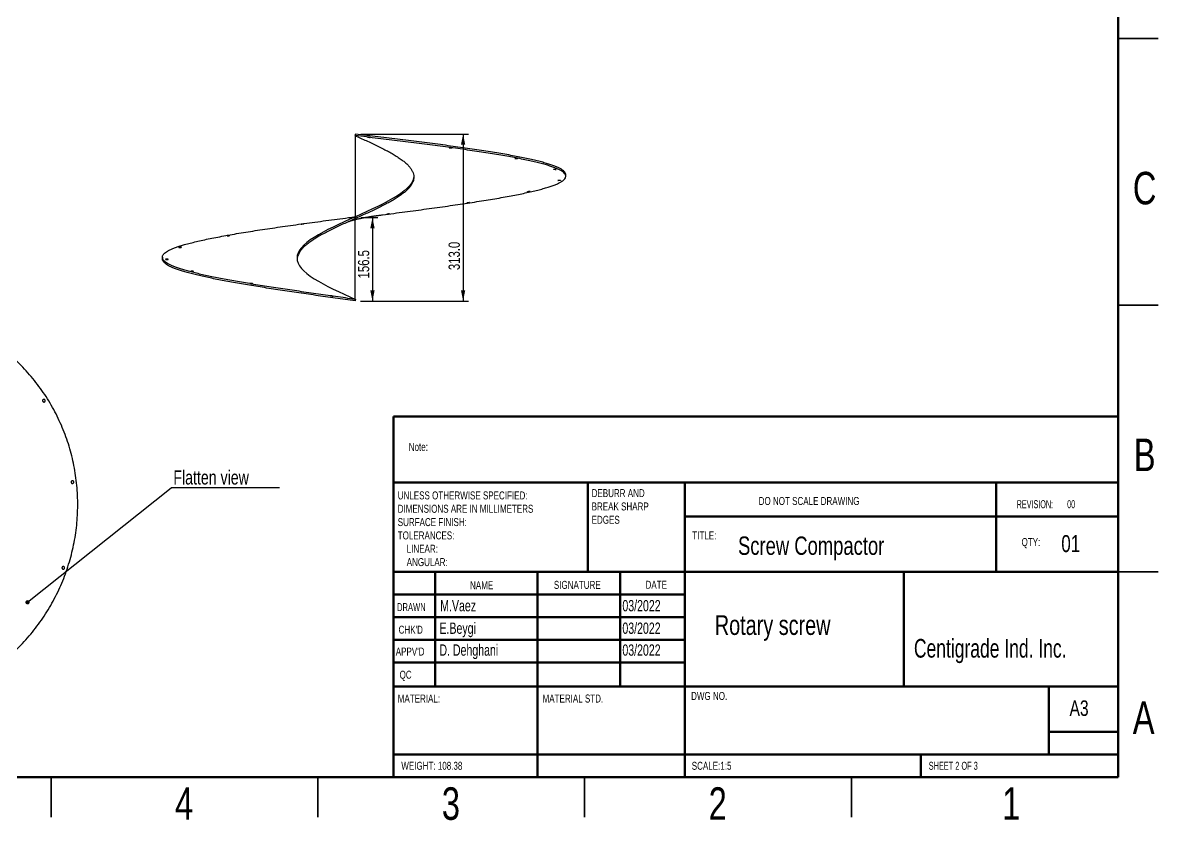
# Model space of a CAD drawing. Header units: millimetres. Extents: x 12 to 2088, y 10 to 1476.
# Drawn here: x 1023 to 2088, y 10 to 757 of the extents above; entities that cross this region are included whole.
import ezdxf

# ---------------------------------------------------------------- set-up
doc = ezdxf.new("R2010")
doc.units = ezdxf.units.MM
doc.header["$LTSCALE"] = 5
doc.header["$PDSIZE"] = -1
doc.layers.add('SHEET', color=179, linetype='Continuous')
doc.styles.add('SLDTEXTSTYLE0', font='TXT', dxfattribs={"width": 0.75})
doc.styles.add('SLDTEXTSTYLE1', font='TXT', dxfattribs={"width": 0.686449})
doc.styles.add('SLDTEXTSTYLE2', font='TXT', dxfattribs={"width": 0.652778})
doc.styles.add('SLDTEXTSTYLE3', font='TXT', dxfattribs={"width": 0.6875})
doc.styles.add('SLDTEXTSTYLE4', font='TXT', dxfattribs={"width": 0.7})
doc.dimstyles.new('SLDDIMSTYLE0', dxfattribs={"dimtxt": 0.18, "dimasz": 4, "dimexe": 0, "dimexo": 0.0625, "dimgap": 0, "dimtad": 0, "dimtih": 1, "dimtoh": 1, "dimdec": 0, "dimrnd": 1e-09, "dimzin": 0, "dimdsep": 46, "dimtxsty": 'Standard', "dimblk1": 'DOT', "dimblk2": 'DOT', "dimsah": 1, "dimcen": 0.09, "dimadec": 0, "dimazin": 0, "dimtfac": 4, "dimtdec": 0, "dimtofl": 0, "dimtmove": 0, "dimatfit": 3, "dimldrblk": 'DOT', "dimfxl": 1, "dimfrac": 2, "dimtolj": 1, "dimtzin": 0, "dimarcsym": 0})
doc.dimstyles.new('SLDDIMSTYLE1', dxfattribs={"dimtxt": 10.583333, "dimasz": 10, "dimexe": 0, "dimexo": 0.0625, "dimgap": 2.645833, "dimtad": 1, "dimdec": 1, "dimlfac": 2, "dimrnd": 1e-09, "dimzin": 4, "dimdsep": 46, "dimtxsty": 'SLDTEXTSTYLE0', "dimsah": 1, "dimcen": 0.09, "dimadec": 0, "dimazin": 1, "dimtfac": 1, "dimtdec": 1, "dimtofl": 0, "dimtmove": 0, "dimatfit": 3, "dimfxl": 1, "dimfrac": 2, "dimtolj": 1, "dimtzin": 12, "dimarcsym": 0})
doc.dimstyles.new('SLDDIMSTYLE5', dxfattribs={"dimtxt": 10.583333, "dimasz": 10, "dimexe": 0, "dimexo": 0.0625, "dimgap": 2.645833, "dimtad": 1, "dimdec": 1, "dimlfac": 2, "dimrnd": 1e-09, "dimzin": 12, "dimdsep": 46, "dimtxsty": 'SLDTEXTSTYLE0', "dimsah": 1, "dimcen": 0.09, "dimadec": 0, "dimazin": 3, "dimtfac": 1, "dimtdec": 1, "dimtofl": 0, "dimtmove": 0, "dimatfit": 3, "dimfxl": 1, "dimfrac": 2, "dimtolj": 1, "dimtzin": 12, "dimarcsym": 0})

# ---------------------------------------------------------------- blocks, each defined once
blk = doc.blocks.new('SW_NOTE_0')
at = {"color": 0, "linetype": 'Continuous', "lineweight": 0, "char_height": 7.5, "attachment_point": 1, "style": 'SLDTEXTSTYLE0'}
for s, insert in [('UNLESS OTHERWISE SPECIFIED:', (0, 9.7)), ('DIMENSIONS ARE IN MILLIMETERS', (0, -2.8)), ('SURFACE FINISH:', (0, -15.3)), ('TOLERANCES:', (0, -27.8)), ('LINEAR:', (8.4, -40.3)), ('ANGULAR:', (8.4, -52.8))]:
    blk.add_mtext(s, dxfattribs=dict(at, insert=insert))
blk = doc.blocks.new('SW_NOTE_0_1')
at = {"color": 0, "linetype": 'Continuous', "lineweight": 0, "char_height": 7.5, "attachment_point": 1, "style": 'SLDTEXTSTYLE0'}
for s, insert in [('DEBURR AND', (0, 9.7)), ('BREAK SHARP', (0, -2.8)), ('EDGES', (0, -15.3))]:
    blk.add_mtext(s, dxfattribs=dict(at, insert=insert))
blk = doc.blocks.new('SW_NOTE_0_6')
at = {"layer": 'SHEET', "color": 0}
blk.add_line((101.6, 0), (0, 0), dxfattribs=at)
at = {"layer": 'SHEET', "color": 0, "insert": (2.1, 16.3), "char_height": 13.229, "attachment_point": 1, "style": 'SLDTEXTSTYLE0'}
blk.add_mtext('Flatten view', dxfattribs=at)
blk = doc.blocks.new('_Dot')
at = {"color": 0, "linetype": 'ByBlock', "lineweight": -2}
blk.add_line((-0.5, 0), (-1, 0), dxfattribs=at)
at = {"color": 0, "linetype": 'ByBlock', "const_width": 0.5}
blk.add_lwpolyline([(-0.25, 0, 1), (0.25, 0, 1)], format="xyb", close=True, dxfattribs=at)
blk = doc.blocks.new('_D_17')
at = {"layer": 'SHEET'}
for p, q in [((1340.2, 574.6), (1356.2, 574.6)), ((1351.2, 574.6), (1351.2, 496.3)), ((1340.1, 496.3), (1356.2, 496.3))]:
    blk.add_line(p, q, dxfattribs=at)
for points in [[(1351.2, 574.6), (1349.2, 564.6), (1353.2, 564.6)], [(1351.2, 496.3), (1353.2, 506.3), (1349.2, 506.3)]]:
    blk.add_solid(points, dxfattribs=at)
at = {"layer": 'SHEET', "insert": (1337.6, 517.5), "char_height": 10.58, "attachment_point": 1, "rotation": 90, "style": 'SLDTEXTSTYLE0'}
blk.add_mtext('156.5', dxfattribs=at)
blk = doc.blocks.new('_D_18')
at = {"layer": 'SHEET'}
for p, q in [((1340.3, 652.8), (1441.1, 652.8)), ((1436.1, 652.8), (1436.1, 496.3)), ((1340.1, 496.3), (1441.1, 496.3))]:
    blk.add_line(p, q, dxfattribs=at)
for points in [[(1436.1, 652.8), (1434.1, 642.8), (1438.1, 642.8)], [(1436.1, 496.3), (1438.1, 506.3), (1434.1, 506.3)]]:
    blk.add_solid(points, dxfattribs=at)
at = {"layer": 'SHEET', "insert": (1422.5, 525.3), "char_height": 10.58, "attachment_point": 1, "rotation": 90, "style": 'SLDTEXTSTYLE0'}
blk.add_mtext('313.0', dxfattribs=at)

msp = doc.modelspace()

# ---------------------------------------------------------------- linework, layer by layer
at = {"color": 7, "linetype": 'Continuous', "lineweight": 70}
for p, q in [((2050, 1435), (2050, 50)), ((2050, 50), (50, 50))]:
    msp.add_line(p, q, dxfattribs=at)
at = {"color": 7, "linetype": 'Continuous', "lineweight": 35}
for p, q in [((2087.5, 742.5), (2050, 742.5)), ((2050, 742.5), (2087.5, 742.5)), ((2050, 492.5), (2087.5, 492.5)), ((2050, 242.5), (2087.5, 242.5)), ((1050, 12.5), (1050, 50)), ((1050, 50), (1050, 12.5)), ((1300, 50), (1300, 12.5)), ((1550, 50), (1550, 12.5)), ((1800, 50), (1800, 12.5))]:
    msp.add_line(p, q, dxfattribs=at)
at = {"color": 7, "linetype": 'Continuous', "lineweight": 25}
for p, q in [((1335.282, 652.83), (1334.666, 651.462)), ((1335.282, 652.83), (1335.103, 651.34)), ((1335.282, 497.83), (1335.07, 496.345))]:
    msp.add_line(p, q, dxfattribs=at)
at = {"color": 7, "linetype": 'Continuous', "lineweight": 50}
for p, q in [((1371, 387.985), (2050, 387.985)), ((1371, 387.985), (1371, 326.25)), ((1371, 326.25), (2050, 326.25)), ((1371, 326.25), (1371, 51.25)), ((1553, 326.25), (1553, 242.5)), ((1644, 326.25), (1644, 50)), ((1935.45, 242.5), (1935.45, 326.25)), ((2050, 294.375), (1644, 294.375)), ((2050, 242.5), (1371, 242.5)), ((1410, 242.5), (1410, 135)), ((1505.955, 242.5), (1505.955, 51.25)), ((1583.332, 242.5), (1583.332, 135)), ((1644, 51.25), (1644, 242.5)), ((1848.93, 135), (1848.93, 242.5)), ((1644, 221.25), (1371, 221.25)), ((1644, 200), (1371, 200)), ((1644, 178.75), (1371, 178.75)), ((1644, 157.5), (1371, 157.5)), ((1423, 135), (1371, 135)), ((1423, 135), (2050, 135)), ((1985, 71.25), (1985, 135)), ((2050, 92.5), (1985, 92.5)), ((1371, 71.25), (2050, 71.25)), ((1865, 50), (1865, 71.25))]:
    msp.add_line(p, q, dxfattribs=at)
at = {"color": 7, "linetype": 'Continuous', "lineweight": 25, "flags": 128}
for points in [[(1389.948, 613.087), (1389.791, 611.659), (1389, 609.236), (1387.695, 606.813), (1385.887, 604.392), (1383.587, 601.972), (1380.822, 599.548), (1377.621, 597.125), (1374.013, 594.705), (1370.03, 592.284), (1365.711, 589.861), (1361.1, 587.438), (1356.243, 585.017), (1351.183, 582.597), (1345.967, 580.173), (1340.649, 577.75), (1335.282, 575.33), (1329.914, 572.909), (1324.596, 570.486), (1319.381, 568.063), (1314.32, 565.642), (1309.463, 563.222), (1304.853, 560.798), (1300.533, 558.375), (1296.55, 555.955), (1292.943, 553.534), (1289.741, 551.111), (1286.976, 548.688), (1284.676, 546.267), (1282.868, 543.847), (1281.563, 541.423), (1280.772, 539), (1280.507, 536.58), (1280.772, 534.159), (1281.563, 531.736), (1282.868, 529.313), (1284.676, 526.892), (1286.976, 524.472), (1289.741, 522.048), (1292.943, 519.625), (1296.55, 517.205), (1300.533, 514.784), (1304.853, 512.361), (1309.463, 509.938), (1314.32, 507.517), (1319.38, 505.097), (1324.596, 502.673), (1329.914, 500.25), (1335.282, 497.83), (1335.282, 497.83)], [(1532.312, 613.236), (1532.305, 613.992), (1532.299, 614.749)], [(1284.543, 568.391), (1284.657, 568.426), (1284.898, 568.474), (1285.241, 568.529), (1285.647, 568.585), (1286.071, 568.636), (1286.46, 568.676), (1286.771, 568.7), (1286.969, 568.705), (1287.035, 568.692), (1286.962, 568.662), (1286.758, 568.618), (1286.444, 568.564), (1286.053, 568.506), (1285.785, 568.471), (1285.785, 568.471)], [(1154.358, 537.311), (1154.35, 536.555), (1154.343, 535.799)]]:
    msp.add_lwpolyline(points, dxfattribs=at)
at = {"color": 7, "linetype": 'Continuous', "lineweight": 25}
for points, knots in [([(1334.666, 651.462), (1336.459, 650.655), (1340.044, 649.042), (1345.377, 646.619), (1350.612, 644.194), (1355.701, 641.775), (1360.588, 639.354), (1365.231, 636.931), (1369.589, 634.508), (1373.617, 632.087), (1377.269, 629.667), (1380.517, 627.244), (1383.334, 624.821), (1385.69, 622.4), (1387.552, 619.98), (1388.912, 617.557), (1389.761, 615.133), (1390.087, 612.713), (1389.877, 610.293), (1389.142, 607.87), (1387.895, 605.446), (1386.142, 603.026), (1383.892, 600.606), (1381.176, 598.182), (1378.023, 595.759), (1374.459, 593.339), (1370.512, 590.918), (1366.228, 588.495), (1361.649, 586.072), (1356.815, 583.651), (1351.773, 581.231), (1346.572, 578.808), (1341.264, 576.385), (1335.898, 573.964), (1330.526, 571.544), (1325.2, 569.12), (1319.97, 566.697), (1314.887, 564.277), (1310.002, 561.856), (1305.361, 559.433), (1301.006, 557.009), (1296.978, 554.589), (1293.325, 552.168), (1290.075, 549.745), (1287.255, 547.322), (1284.897, 544.901), (1283.028, 542.481), (1281.675, 540.057), (1280.822, 537.75), (1280.683, 536.253), (1280.618, 535.562)], [0, 0, 0, 0, 0.02090368, 0.04182307, 0.06274478, 0.08364869, 0.10454965, 0.12546217, 0.14637672, 0.1672774, 0.18817346, 0.20908115, 0.22999117, 0.25088736, 0.27177913, 0.29268272, 0.31358885, 0.33448126, 0.3553694, 0.37626959, 0.39717251, 0.41806186, 0.4389471, 0.45984462, 0.48074504, 0.50163209, 0.5225152, 0.5434108, 0.56430948, 0.58519497, 0.60607676, 0.6269712, 0.64786891, 0.6687536, 0.68963483, 0.7105289, 0.73142641, 0.75231115, 0.77319262, 0.79408717, 0.81498537, 0.83587102, 0.8567536, 0.87764949, 0.89854927, 0.91943668, 0.94032122, 0.96121926, 0.98212146, 1, 1, 1, 1]), ([(1335.103, 651.34), (1335.091, 651.342), (1335.078, 651.344), (1335.044, 651.349), (1335.023, 651.352), (1334.969, 651.362), (1334.936, 651.369), (1334.863, 651.389), (1334.834, 651.398), (1334.763, 651.422), (1334.721, 651.437), (1334.666, 651.462)], [0, 0, 0, 0, 0.25, 0.25, 0.5, 0.5, 0.75, 0.75, 0.875, 0.875, 1, 1, 1, 1]), ([(1360.618, 577.124), (1360.639, 577.126), (1364.171, 577.587), (1371.158, 578.504), (1381.538, 579.877), (1391.8, 581.246), (1401.945, 582.621), (1411.916, 583.994), (1421.652, 585.367), (1431.098, 586.73), (1440.247, 588.088), (1449.1, 589.448), (1457.652, 590.807), (1465.864, 592.171), (1473.683, 593.53), (1481.068, 594.883), (1488.006, 596.231), (1494.5, 597.575), (1500.549, 598.924), (1506.13, 600.273), (1511.209, 601.623), (1515.755, 602.965), (1519.76, 604.302), (1523.227, 605.636), (1526.158, 606.97), (1528.54, 608.308), (1530.359, 609.646), (1531.604, 610.979), (1532.275, 612.306), (1532.378, 613.627), (1531.915, 614.95), (1530.882, 616.274), (1529.277, 617.602), (1527.11, 618.925), (1524.398, 620.242), (1521.154, 621.555), (1517.379, 622.863), (1513.073, 624.177), (1508.239, 625.491), (1502.902, 626.805), (1497.097, 628.114), (1490.854, 629.416), (1484.178, 630.715), (1477.069, 632.015), (1469.525, 633.316), (1461.58, 634.622), (1453.278, 635.92), (1444.672, 637.216), (1435.777, 638.504), (1426.594, 639.791), (1417.123, 641.081), (1407.379, 642.372), (1397.419, 643.665), (1387.302, 644.951), (1377.075, 646.23), (1366.738, 647.506), (1356.292, 648.78), (1345.738, 650.06), (1338.655, 650.913), (1335.103, 651.34)], [0, 0, 0, 0, 0.00010624, 0.0179164, 0.03569685, 0.05350369, 0.07139464, 0.08938656, 0.10729901, 0.12511719, 0.1428975, 0.16069461, 0.17857307, 0.19654392, 0.21448021, 0.23231222, 0.25009467, 0.26788197, 0.28572365, 0.30367485, 0.32163689, 0.33949772, 0.35728834, 0.37506413, 0.39288385, 0.41080183, 0.42878259, 0.44667156, 0.46447391, 0.48224791, 0.50004693, 0.51791396, 0.53589374, 0.55382624, 0.57165081, 0.58942877, 0.60721049, 0.62503793, 0.642976, 0.66094437, 0.67881426, 0.69660719, 0.71437495, 0.732177, 0.75005093, 0.76803582, 0.78595325, 0.80377049, 0.82154454, 0.83932269, 0.8571483, 0.87507967, 0.89305572, 0.9109079, 0.92869072, 0.94644152, 0.96421282, 0.98204968, 1, 1, 1, 1]), ([(1532.242, 614.748), (1532.258, 614.87), (1532.329, 615.433), (1531.888, 616.439), (1530.9, 617.763), (1529.296, 619.09), (1527.142, 620.414), (1524.439, 621.73), (1521.205, 623.044), (1517.44, 624.352), (1513.143, 625.665), (1508.319, 626.979), (1502.991, 628.294), (1497.195, 629.603), (1490.96, 630.905), (1484.292, 632.204), (1477.19, 633.504), (1469.654, 634.805), (1461.715, 636.111), (1453.42, 637.409), (1444.82, 638.705), (1435.931, 639.993), (1426.753, 641.28), (1417.286, 642.57), (1407.546, 643.861), (1397.589, 645.154), (1387.476, 646.44), (1377.251, 647.719), (1366.915, 648.996), (1356.47, 650.269), (1345.917, 651.549), (1338.834, 652.402), (1335.282, 652.83)], [0, 0, 0, 0, 0.00944044, 0.04349206, 0.0776742, 0.11207142, 0.14637911, 0.18047927, 0.21449123, 0.24851052, 0.2826168, 0.31693535, 0.35131155, 0.38549965, 0.41954056, 0.45353333, 0.4875921, 0.52178801, 0.55619702, 0.59047631, 0.62456408, 0.65857022, 0.69258323, 0.72668791, 0.76099456, 0.79538678, 0.82954289, 0.86356523, 0.89752756, 0.93152865, 0.96565486, 1, 1, 1, 1]), ([(1346.541, 649.932), (1346.558, 649.929), (1346.598, 649.923), (1346.724, 649.905), (1346.807, 649.894), (1347.01, 649.868), (1347.126, 649.853), (1347.382, 649.82), (1347.517, 649.803), (1347.798, 649.768), (1347.938, 649.751), (1348.213, 649.717), (1348.341, 649.702), (1348.58, 649.674), (1348.683, 649.662), (1348.857, 649.643), (1348.923, 649.636), (1348.968, 649.631)], [0, 0, 0, 0, 0.125, 0.125, 0.25, 0.25, 0.375, 0.375, 0.5, 0.5, 0.625, 0.625, 0.75, 0.75, 0.875, 0.875, 1, 1, 1, 1]), ([(1347.782, 649.791), (1347.64, 649.808), (1347.358, 649.842), (1346.981, 649.887), (1346.701, 649.918), (1346.545, 649.935), (1346.547, 649.933), (1346.548, 649.932)], [0, 0, 0, 0, 0.21665603, 0.43334184, 0.64919096, 0.86349007, 1, 1, 1, 1]), ([(1349.028, 649.628), (1349.029, 649.628), (1349.053, 649.626), (1348.968, 649.639), (1348.77, 649.667), (1348.446, 649.709), (1348.099, 649.752), (1347.87, 649.78), (1347.782, 649.791)], [0, 0, 0, 0, 0.01008272, 0.22237602, 0.43493853, 0.64865454, 0.86390833, 1, 1, 1, 1]), ([(1424.466, 639.904), (1424.383, 639.913), (1424.302, 639.921), (1424.142, 639.936), (1424.063, 639.944), (1423.912, 639.956), (1423.84, 639.962), (1423.704, 639.972), (1423.639, 639.975), (1423.523, 639.981), (1423.472, 639.983), (1423.38, 639.985), (1423.341, 639.985), (1423.279, 639.983), (1423.255, 639.981), (1423.223, 639.975), (1423.215, 639.971), (1423.216, 639.961), (1423.224, 639.955), (1423.257, 639.942), (1423.281, 639.935), (1423.344, 639.919), (1423.383, 639.91), (1423.474, 639.892), (1423.526, 639.883), (1423.642, 639.863), (1423.705, 639.853), (1423.84, 639.833), (1423.913, 639.823), (1424.064, 639.802), (1424.141, 639.792), (1424.301, 639.773), (1424.384, 639.764), (1424.547, 639.746), (1424.627, 639.737), (1424.788, 639.722), (1424.868, 639.714), (1425.093, 639.695), (1425.233, 639.686), (1425.407, 639.677), (1425.46, 639.676), (1425.551, 639.674), (1425.589, 639.674), (1425.652, 639.676), (1425.676, 639.679), (1425.708, 639.685), (1425.716, 639.689), (1425.715, 639.699), (1425.707, 639.705), (1425.675, 639.718), (1425.651, 639.725), (1425.588, 639.741), (1425.549, 639.75), (1425.458, 639.767), (1425.406, 639.777), (1425.29, 639.796), (1425.228, 639.806), (1425.091, 639.826), (1425.019, 639.836), (1424.794, 639.866), (1424.63, 639.886), (1424.466, 639.904)], [0, 0, 0, 0, 0.03125, 0.03125, 0.0625, 0.0625, 0.09375, 0.09375, 0.125, 0.125, 0.15625, 0.15625, 0.1875, 0.1875, 0.21875, 0.21875, 0.25, 0.25, 0.28125, 0.28125, 0.3125, 0.3125, 0.34375, 0.34375, 0.375, 0.375, 0.40625, 0.40625, 0.4375, 0.4375, 0.46875, 0.46875, 0.5, 0.5, 0.53125, 0.53125, 0.5625, 0.5625, 0.625, 0.625, 0.65625, 0.65625, 0.6875, 0.6875, 0.71875, 0.71875, 0.75, 0.75, 0.78125, 0.78125, 0.8125, 0.8125, 0.84375, 0.84375, 0.875, 0.875, 0.90625, 0.90625, 0.9375, 0.9375, 1, 1, 1, 1]), ([(1485.956, 629.9), (1485.873, 629.906), (1485.792, 629.912), (1485.631, 629.92), (1485.552, 629.924), (1485.4, 629.929), (1485.328, 629.931), (1485.192, 629.932), (1485.127, 629.931), (1484.954, 629.927), (1484.861, 629.92), (1484.768, 629.904), (1484.744, 629.898), (1484.713, 629.884), (1484.705, 629.876), (1484.706, 629.86), (1484.714, 629.851), (1484.747, 629.832), (1484.77, 629.822), (1484.833, 629.802), (1484.872, 629.792), (1484.963, 629.771), (1485.014, 629.761), (1485.131, 629.741), (1485.194, 629.731), (1485.329, 629.711), (1485.402, 629.702), (1485.553, 629.684), (1485.631, 629.676), (1485.791, 629.661), (1485.874, 629.654), (1486.037, 629.642), (1486.118, 629.636), (1486.28, 629.628), (1486.359, 629.624), (1486.51, 629.619), (1486.583, 629.618), (1486.72, 629.617), (1486.783, 629.618), (1486.899, 629.621), (1486.951, 629.624), (1487.042, 629.631), (1487.08, 629.635), (1487.143, 629.646), (1487.167, 629.652), (1487.198, 629.666), (1487.206, 629.674), (1487.205, 629.69), (1487.197, 629.699), (1487.165, 629.718), (1487.141, 629.727), (1487.078, 629.747), (1487.04, 629.757), (1486.949, 629.777), (1486.897, 629.788), (1486.782, 629.808), (1486.719, 629.818), (1486.583, 629.837), (1486.51, 629.846), (1486.285, 629.872), (1486.121, 629.888), (1485.956, 629.9)], [0, 0, 0, 0, 0.03125, 0.03125, 0.0625, 0.0625, 0.09375, 0.09375, 0.125, 0.125, 0.1875, 0.1875, 0.21875, 0.21875, 0.25, 0.25, 0.28125, 0.28125, 0.3125, 0.3125, 0.34375, 0.34375, 0.375, 0.375, 0.40625, 0.40625, 0.4375, 0.4375, 0.46875, 0.46875, 0.5, 0.5, 0.53125, 0.53125, 0.5625, 0.5625, 0.59375, 0.59375, 0.625, 0.625, 0.65625, 0.65625, 0.6875, 0.6875, 0.71875, 0.71875, 0.75, 0.75, 0.78125, 0.78125, 0.8125, 0.8125, 0.84375, 0.84375, 0.875, 0.875, 0.90625, 0.90625, 0.9375, 0.9375, 1, 1, 1, 1]), ([(1521.983, 619.767), (1521.9, 619.769), (1521.818, 619.77), (1521.658, 619.771), (1521.578, 619.77), (1521.427, 619.766), (1521.355, 619.763), (1521.218, 619.755), (1521.154, 619.75), (1520.981, 619.733), (1520.889, 619.718), (1520.796, 619.692), (1520.772, 619.683), (1520.741, 619.664), (1520.733, 619.654), (1520.733, 619.634), (1520.741, 619.623), (1520.773, 619.602), (1520.797, 619.592), (1520.859, 619.571), (1520.898, 619.561), (1520.988, 619.542), (1521.039, 619.533), (1521.156, 619.515), (1521.219, 619.507), (1521.354, 619.492), (1521.427, 619.486), (1521.579, 619.474), (1521.657, 619.469), (1521.817, 619.461), (1521.9, 619.458), (1522.064, 619.454), (1522.146, 619.453), (1522.307, 619.453), (1522.387, 619.454), (1522.538, 619.458), (1522.61, 619.461), (1522.748, 619.469), (1522.811, 619.474), (1522.926, 619.486), (1522.979, 619.492), (1523.069, 619.507), (1523.107, 619.515), (1523.17, 619.532), (1523.193, 619.541), (1523.225, 619.56), (1523.233, 619.57), (1523.233, 619.59), (1523.225, 619.601), (1523.193, 619.621), (1523.169, 619.631), (1523.107, 619.652), (1523.069, 619.662), (1522.978, 619.681), (1522.926, 619.69), (1522.811, 619.707), (1522.748, 619.715), (1522.612, 619.73), (1522.539, 619.737), (1522.313, 619.754), (1522.149, 619.763), (1521.983, 619.767)], [0, 0, 0, 0, 0.03125, 0.03125, 0.0625, 0.0625, 0.09375, 0.09375, 0.125, 0.125, 0.1875, 0.1875, 0.21875, 0.21875, 0.25, 0.25, 0.28125, 0.28125, 0.3125, 0.3125, 0.34375, 0.34375, 0.375, 0.375, 0.40625, 0.40625, 0.4375, 0.4375, 0.46875, 0.46875, 0.5, 0.5, 0.53125, 0.53125, 0.5625, 0.5625, 0.59375, 0.59375, 0.625, 0.625, 0.65625, 0.65625, 0.6875, 0.6875, 0.71875, 0.71875, 0.75, 0.75, 0.78125, 0.78125, 0.8125, 0.8125, 0.84375, 0.84375, 0.875, 0.875, 0.90625, 0.90625, 0.9375, 0.9375, 1, 1, 1, 1]), ([(1526.228, 609.496), (1526.145, 609.493), (1526.064, 609.49), (1525.904, 609.481), (1525.824, 609.476), (1525.673, 609.464), (1525.601, 609.457), (1525.465, 609.441), (1525.401, 609.433), (1525.229, 609.406), (1525.136, 609.386), (1525.043, 609.355), (1525.019, 609.344), (1524.987, 609.323), (1524.979, 609.313), (1524.978, 609.292), (1524.986, 609.282), (1525.017, 609.263), (1525.041, 609.254), (1525.103, 609.237), (1525.142, 609.229), (1525.232, 609.214), (1525.283, 609.208), (1525.4, 609.197), (1525.463, 609.192), (1525.599, 609.185), (1525.672, 609.182), (1525.824, 609.179), (1525.902, 609.178), (1526.063, 609.179), (1526.146, 609.181), (1526.31, 609.186), (1526.391, 609.189), (1526.553, 609.198), (1526.632, 609.203), (1526.858, 609.222), (1526.997, 609.238), (1527.17, 609.264), (1527.222, 609.274), (1527.313, 609.293), (1527.351, 609.303), (1527.414, 609.324), (1527.438, 609.334), (1527.47, 609.355), (1527.478, 609.365), (1527.479, 609.386), (1527.471, 609.396), (1527.44, 609.415), (1527.416, 609.424), (1527.354, 609.441), (1527.316, 609.449), (1527.226, 609.463), (1527.173, 609.469), (1527.058, 609.481), (1526.995, 609.485), (1526.858, 609.493), (1526.785, 609.496), (1526.559, 609.501), (1526.394, 609.5), (1526.228, 609.496)], [0, 0, 0, 0, 0.03125, 0.03125, 0.0625, 0.0625, 0.09375, 0.09375, 0.125, 0.125, 0.1875, 0.1875, 0.21875, 0.21875, 0.25, 0.25, 0.28125, 0.28125, 0.3125, 0.3125, 0.34375, 0.34375, 0.375, 0.375, 0.40625, 0.40625, 0.4375, 0.4375, 0.46875, 0.46875, 0.5, 0.5, 0.53125, 0.53125, 0.5625, 0.5625, 0.625, 0.625, 0.65625, 0.65625, 0.6875, 0.6875, 0.71875, 0.71875, 0.75, 0.75, 0.78125, 0.78125, 0.8125, 0.8125, 0.84375, 0.84375, 0.875, 0.875, 0.90625, 0.90625, 0.9375, 0.9375, 1, 1, 1, 1]), ([(1497.627, 599.08), (1497.544, 599.074), (1497.463, 599.066), (1497.303, 599.05), (1497.224, 599.041), (1497.073, 599.023), (1497.001, 599.013), (1496.866, 598.993), (1496.802, 598.982), (1496.687, 598.961), (1496.635, 598.951), (1496.544, 598.929), (1496.505, 598.919), (1496.411, 598.888), (1496.378, 598.868), (1496.377, 598.843), (1496.384, 598.835), (1496.416, 598.822), (1496.439, 598.815), (1496.501, 598.805), (1496.54, 598.801), (1496.63, 598.794), (1496.682, 598.792), (1496.798, 598.789), (1496.862, 598.789), (1496.998, 598.791), (1497.071, 598.793), (1497.223, 598.798), (1497.301, 598.802), (1497.462, 598.812), (1497.545, 598.818), (1497.708, 598.831), (1497.789, 598.838), (1497.95, 598.855), (1498.029, 598.863), (1498.254, 598.891), (1498.393, 598.911), (1498.566, 598.943), (1498.619, 598.953), (1498.71, 598.974), (1498.748, 598.985), (1498.811, 599.005), (1498.836, 599.015), (1498.868, 599.034), (1498.876, 599.043), (1498.878, 599.068), (1498.846, 599.082), (1498.753, 599.098), (1498.715, 599.102), (1498.624, 599.109), (1498.572, 599.112), (1498.456, 599.114), (1498.393, 599.115), (1498.256, 599.113), (1498.183, 599.111), (1497.957, 599.103), (1497.792, 599.093), (1497.627, 599.08)], [0, 0, 0, 0, 0.03125, 0.03125, 0.0625, 0.0625, 0.09375, 0.09375, 0.125, 0.125, 0.15625, 0.15625, 0.1875, 0.1875, 0.25, 0.25, 0.28125, 0.28125, 0.3125, 0.3125, 0.34375, 0.34375, 0.375, 0.375, 0.40625, 0.40625, 0.4375, 0.4375, 0.46875, 0.46875, 0.5, 0.5, 0.53125, 0.53125, 0.5625, 0.5625, 0.625, 0.625, 0.65625, 0.65625, 0.6875, 0.6875, 0.71875, 0.71875, 0.75, 0.75, 0.8125, 0.8125, 0.84375, 0.84375, 0.875, 0.875, 0.90625, 0.90625, 0.9375, 0.9375, 1, 1, 1, 1]), ([(1440.848, 588.521), (1440.765, 588.511), (1440.684, 588.501), (1440.525, 588.48), (1440.446, 588.47), (1440.295, 588.448), (1440.224, 588.437), (1440.088, 588.416), (1440.024, 588.405), (1439.909, 588.385), (1439.857, 588.375), (1439.765, 588.356), (1439.726, 588.347), (1439.632, 588.322), (1439.598, 588.308), (1439.597, 588.294), (1439.605, 588.29), (1439.637, 588.284), (1439.66, 588.282), (1439.722, 588.28), (1439.762, 588.28), (1439.852, 588.283), (1439.904, 588.285), (1440.021, 588.292), (1440.085, 588.297), (1440.22, 588.307), (1440.293, 588.314), (1440.445, 588.328), (1440.523, 588.335), (1440.683, 588.352), (1440.766, 588.362), (1440.928, 588.381), (1441.009, 588.391), (1441.17, 588.411), (1441.249, 588.422), (1441.473, 588.454), (1441.613, 588.475), (1441.786, 588.506), (1441.838, 588.516), (1441.93, 588.534), (1441.968, 588.543), (1442.032, 588.559), (1442.056, 588.567), (1442.089, 588.58), (1442.097, 588.586), (1442.098, 588.601), (1442.067, 588.608), (1441.973, 588.61), (1441.934, 588.61), (1441.843, 588.608), (1441.791, 588.606), (1441.675, 588.599), (1441.612, 588.595), (1441.475, 588.584), (1441.402, 588.578), (1441.176, 588.557), (1441.012, 588.54), (1440.848, 588.521)], [0, 0, 0, 0, 0.03125, 0.03125, 0.0625, 0.0625, 0.09375, 0.09375, 0.125, 0.125, 0.15625, 0.15625, 0.1875, 0.1875, 0.25, 0.25, 0.28125, 0.28125, 0.3125, 0.3125, 0.34375, 0.34375, 0.375, 0.375, 0.40625, 0.40625, 0.4375, 0.4375, 0.46875, 0.46875, 0.5, 0.5, 0.53125, 0.53125, 0.5625, 0.5625, 0.625, 0.625, 0.65625, 0.65625, 0.6875, 0.6875, 0.71875, 0.71875, 0.75, 0.75, 0.8125, 0.8125, 0.84375, 0.84375, 0.875, 0.875, 0.90625, 0.90625, 0.9375, 0.9375, 1, 1, 1, 1]), ([(1335.282, 497.83), (1332.162, 498.274), (1325.928, 499.163), (1316.6, 500.494), (1307.347, 501.814), (1298.198, 503.13), (1289.165, 504.438), (1280.247, 505.744), (1271.445, 507.054), (1262.776, 508.363), (1254.293, 509.675), (1246.046, 510.979), (1238.067, 512.277), (1230.353, 513.572), (1222.908, 514.864), (1215.732, 516.164), (1208.86, 517.46), (1202.333, 518.757), (1196.185, 520.046), (1190.424, 521.328), (1185.047, 522.609), (1180.054, 523.892), (1175.456, 525.177), (1171.282, 526.464), (1167.555, 527.742), (1164.286, 529.018), (1161.473, 530.286), (1159.114, 531.554), (1157.211, 532.827), (1155.777, 534.099), (1154.818, 535.372), (1154.34, 536.637), (1154.336, 537.896), (1154.803, 539.155), (1155.742, 540.409), (1157.153, 541.671), (1159.038, 542.932), (1161.386, 544.189), (1164.177, 545.442), (1167.404, 546.688), (1171.062, 547.933), (1175.349, 549.239), (1180.339, 550.605), (1186.077, 552.033), (1192.311, 553.452), (1199, 554.866), (1206.141, 556.274), (1213.731, 557.685), (1221.764, 559.099), (1230.191, 560.511), (1238.956, 561.92), (1248.013, 563.318), (1257.355, 564.715), (1266.982, 566.11), (1276.883, 567.512), (1287, 568.912), (1297.266, 570.306), (1307.627, 571.694), (1318.081, 573.076), (1327.309, 574.289), (1333.056, 575.039), (1335.279, 575.329)], [0, 0, 0, 0, 0.01647884, 0.03293183, 0.04931843, 0.06560872, 0.08185677, 0.09810512, 0.11439598, 0.13078267, 0.14721595, 0.16354062, 0.1798055, 0.19604332, 0.21230861, 0.22863392, 0.24506651, 0.26145165, 0.27774112, 0.29398769, 0.31023064, 0.32651449, 0.34288534, 0.35932237, 0.37565853, 0.39192762, 0.40816371, 0.42441818, 0.44072225, 0.45713229, 0.47354317, 0.48984794, 0.50610203, 0.52233618, 0.53860159, 0.55492958, 0.57136087, 0.58773939, 0.60402535, 0.62026869, 0.63650691, 0.65278047, 0.67147719, 0.69025016, 0.70889917, 0.72747141, 0.74602468, 0.76461794, 0.78331688, 0.80208908, 0.82073414, 0.83930607, 0.85785776, 0.87644709, 0.89514194, 0.91391315, 0.93256286, 0.9511372, 0.96968347, 0.9882741, 1, 1, 1, 1]), ([(1328.618, 570.675), (1328.827, 570.767), (1329.225, 570.942), (1329.888, 571.199), (1330.54, 571.434), (1331.166, 571.644), (1331.749, 571.829), (1332.268, 571.986), (1332.713, 572.116), (1333.096, 572.225), (1333.453, 572.324), (1333.809, 572.421), (1334.175, 572.518), (1334.724, 572.66), (1335.476, 572.848), (1336.52, 573.097), (1337.583, 573.338), (1338.657, 573.571), (1339.848, 573.819), (1341.106, 574.07), (1342.341, 574.306), (1343.461, 574.513), (1344.519, 574.703), (1345.55, 574.883), (1346.591, 575.061), (1347.655, 575.237), (1348.811, 575.425), (1350.084, 575.626), (1351.45, 575.836), (1352.505, 575.995), (1353.308, 576.113), (1353.757, 576.178), (1354.209, 576.244), (1354.701, 576.315), (1355.278, 576.397), (1355.986, 576.497), (1356.874, 576.621), (1357.946, 576.768), (1359.209, 576.938), (1360.128, 577.059), (1360.619, 577.124)], [0, 0, 0, 0, 0.0458407, 0.08750079, 0.12497118, 0.15824335, 0.18730941, 0.21216222, 0.23169157, 0.24753125, 0.26210841, 0.27676945, 0.29151449, 0.30634365, 0.34152222, 0.37695637, 0.41123561, 0.44911486, 0.48932698, 0.53087999, 0.56629986, 0.59818947, 0.62664973, 0.65411104, 0.68138712, 0.70853973, 0.73571306, 0.76794317, 0.80200479, 0.83728813, 0.84750213, 0.85748276, 0.86723124, 0.87674889, 0.88790865, 0.90281159, 0.92146507, 0.94387565, 0.97005098, 1, 1, 1, 1]), ([(1365.785, 577.822), (1365.67, 577.807), (1365.557, 577.791), (1365.392, 577.769), (1365.338, 577.762), (1365.233, 577.747), (1365.183, 577.741), (1365.037, 577.721), (1364.947, 577.708), (1364.83, 577.692), (1364.794, 577.687), (1364.728, 577.678), (1364.698, 577.674), (1364.62, 577.662), (1364.582, 577.657), (1364.536, 577.65), (1364.53, 577.649), (1364.547, 577.65), (1364.572, 577.653), (1364.652, 577.663), (1364.707, 577.67), (1364.841, 577.687), (1364.922, 577.697), (1365.102, 577.72), (1365.201, 577.733), (1365.413, 577.761), (1365.523, 577.776), (1365.751, 577.806), (1365.865, 577.821), (1366.09, 577.851), (1366.201, 577.865), (1366.408, 577.893), (1366.506, 577.907), (1366.637, 577.924), (1366.677, 577.93), (1366.754, 577.941), (1366.79, 577.946), (1366.886, 577.959), (1366.936, 577.966), (1366.972, 577.972)], [0, 0, 0, 0, 0.0625, 0.0625, 0.09375, 0.09375, 0.125, 0.125, 0.1875, 0.1875, 0.21875, 0.21875, 0.25, 0.25, 0.3125, 0.3125, 0.375, 0.375, 0.4375, 0.4375, 0.5, 0.5, 0.5625, 0.5625, 0.625, 0.625, 0.6875, 0.6875, 0.75, 0.75, 0.8125, 0.8125, 0.875, 0.875, 0.90625, 0.90625, 0.9375, 0.9375, 1, 1, 1, 1]), ([(1367.031, 577.982), (1367.032, 577.982), (1367.055, 577.986), (1366.969, 577.976), (1366.77, 577.952), (1366.447, 577.91), (1366.101, 577.864), (1365.873, 577.834), (1365.785, 577.822)], [0, 0, 0, 0, 0.01216208, 0.22436767, 0.43643143, 0.64951695, 0.86436637, 1, 1, 1, 1]), ([(1285.785, 568.471), (1285.644, 568.455), (1285.363, 568.421), (1284.987, 568.386), (1284.707, 568.368), (1284.549, 568.367), (1284.55, 568.379), (1284.55, 568.384)], [0, 0, 0, 0, 0.21587833, 0.43181391, 0.64632679, 0.85922805, 1, 1, 1, 1]), ([(1216.402, 557.522), (1216.319, 557.515), (1216.238, 557.508), (1216.078, 557.497), (1215.998, 557.492), (1215.846, 557.484), (1215.774, 557.482), (1215.638, 557.479), (1215.573, 557.478), (1215.4, 557.48), (1215.307, 557.486), (1215.214, 557.501), (1215.19, 557.506), (1215.159, 557.52), (1215.151, 557.528), (1215.152, 557.544), (1215.16, 557.553), (1215.193, 557.572), (1215.217, 557.582), (1215.28, 557.603), (1215.319, 557.614), (1215.409, 557.636), (1215.461, 557.647), (1215.578, 557.669), (1215.64, 557.68), (1215.775, 557.701), (1215.848, 557.712), (1215.999, 557.732), (1216.077, 557.742), (1216.237, 557.759), (1216.32, 557.768), (1216.483, 557.783), (1216.564, 557.789), (1216.726, 557.801), (1216.805, 557.806), (1216.956, 557.813), (1217.029, 557.816), (1217.166, 557.819), (1217.229, 557.82), (1217.345, 557.819), (1217.398, 557.817), (1217.488, 557.812), (1217.527, 557.808), (1217.589, 557.799), (1217.613, 557.793), (1217.644, 557.78), (1217.652, 557.772), (1217.651, 557.755), (1217.643, 557.746), (1217.611, 557.727), (1217.586, 557.717), (1217.523, 557.696), (1217.485, 557.685), (1217.394, 557.663), (1217.342, 557.652), (1217.227, 557.629), (1217.164, 557.618), (1217.028, 557.597), (1216.956, 557.586), (1216.731, 557.556), (1216.567, 557.537), (1216.402, 557.522)], [0, 0, 0, 0, 0.03125, 0.03125, 0.0625, 0.0625, 0.09375, 0.09375, 0.125, 0.125, 0.1875, 0.1875, 0.21875, 0.21875, 0.25, 0.25, 0.28125, 0.28125, 0.3125, 0.3125, 0.34375, 0.34375, 0.375, 0.375, 0.40625, 0.40625, 0.4375, 0.4375, 0.46875, 0.46875, 0.5, 0.5, 0.53125, 0.53125, 0.5625, 0.5625, 0.59375, 0.59375, 0.625, 0.625, 0.65625, 0.65625, 0.6875, 0.6875, 0.71875, 0.71875, 0.75, 0.75, 0.78125, 0.78125, 0.8125, 0.8125, 0.84375, 0.84375, 0.875, 0.875, 0.90625, 0.90625, 0.9375, 0.9375, 1, 1, 1, 1]), ([(1170.895, 546.458), (1170.812, 546.455), (1170.73, 546.452), (1170.57, 546.45), (1170.49, 546.45), (1170.338, 546.453), (1170.266, 546.455), (1170.13, 546.462), (1170.065, 546.466), (1169.893, 546.482), (1169.8, 546.497), (1169.707, 546.523), (1169.683, 546.532), (1169.652, 546.552), (1169.644, 546.562), (1169.645, 546.584), (1169.653, 546.595), (1169.685, 546.617), (1169.709, 546.628), (1169.771, 546.651), (1169.81, 546.662), (1169.9, 546.683), (1169.952, 546.693), (1170.068, 546.713), (1170.131, 546.723), (1170.266, 546.74), (1170.339, 546.748), (1170.491, 546.762), (1170.569, 546.769), (1170.729, 546.78), (1170.812, 546.784), (1170.976, 546.791), (1171.058, 546.793), (1171.219, 546.796), (1171.299, 546.796), (1171.45, 546.794), (1171.523, 546.792), (1171.66, 546.785), (1171.723, 546.781), (1171.838, 546.771), (1171.891, 546.764), (1171.981, 546.75), (1172.02, 546.742), (1172.082, 546.725), (1172.106, 546.715), (1172.137, 546.695), (1172.145, 546.685), (1172.144, 546.663), (1172.136, 546.652), (1172.104, 546.63), (1172.08, 546.618), (1172.018, 546.596), (1171.98, 546.585), (1171.89, 546.563), (1171.837, 546.552), (1171.722, 546.532), (1171.66, 546.523), (1171.523, 546.505), (1171.451, 546.497), (1171.225, 546.476), (1171.06, 546.464), (1170.895, 546.458)], [0, 0, 0, 0, 0.03125, 0.03125, 0.0625, 0.0625, 0.09375, 0.09375, 0.125, 0.125, 0.1875, 0.1875, 0.21875, 0.21875, 0.25, 0.25, 0.28125, 0.28125, 0.3125, 0.3125, 0.34375, 0.34375, 0.375, 0.375, 0.40625, 0.40625, 0.4375, 0.4375, 0.46875, 0.46875, 0.5, 0.5, 0.53125, 0.53125, 0.5625, 0.5625, 0.59375, 0.59375, 0.625, 0.625, 0.65625, 0.65625, 0.6875, 0.6875, 0.71875, 0.71875, 0.75, 0.75, 0.78125, 0.78125, 0.8125, 0.8125, 0.84375, 0.84375, 0.875, 0.875, 0.90625, 0.90625, 0.9375, 0.9375, 1, 1, 1, 1]), ([(1335.07, 496.345), (1331.95, 496.789), (1325.716, 497.678), (1316.389, 499.009), (1307.138, 500.329), (1297.991, 501.645), (1288.961, 502.953), (1280.046, 504.259), (1271.248, 505.569), (1262.583, 506.878), (1254.104, 508.19), (1245.862, 509.493), (1237.888, 510.792), (1230.18, 512.087), (1222.741, 513.379), (1215.572, 514.678), (1208.706, 515.975), (1202.187, 517.271), (1196.046, 518.56), (1190.293, 519.842), (1184.924, 521.124), (1179.94, 522.406), (1175.35, 523.691), (1171.185, 524.978), (1167.467, 526.256), (1164.208, 527.532), (1161.404, 528.8), (1159.055, 530.068), (1157.163, 531.341), (1155.733, 532.613), (1154.803, 533.886), (1154.351, 534.947), (1154.389, 535.583), (1154.402, 535.799)], [0, 0, 0, 0, 0.03307602, 0.06609813, 0.09898805, 0.13168501, 0.16429639, 0.19690978, 0.2296075, 0.26249847, 0.29548308, 0.32824914, 0.36089666, 0.39348848, 0.42613664, 0.45890514, 0.49188856, 0.5247779, 0.55747431, 0.59008553, 0.62268928, 0.65537488, 0.68823616, 0.72122915, 0.75402063, 0.78667768, 0.81926762, 0.85189585, 0.88462255, 0.91756268, 0.95050484, 0.98323305, 1, 1, 1, 1]), ([(1158.572, 535.283), (1158.489, 535.285), (1158.407, 535.287), (1158.247, 535.295), (1158.167, 535.3), (1158.016, 535.312), (1157.944, 535.319), (1157.808, 535.334), (1157.744, 535.342), (1157.572, 535.37), (1157.479, 535.391), (1157.386, 535.423), (1157.362, 535.434), (1157.33, 535.457), (1157.322, 535.468), (1157.322, 535.491), (1157.33, 535.502), (1157.361, 535.523), (1157.384, 535.533), (1157.446, 535.553), (1157.485, 535.562), (1157.575, 535.579), (1157.627, 535.587), (1157.743, 535.601), (1157.807, 535.607), (1157.942, 535.617), (1158.015, 535.621), (1158.167, 535.627), (1158.245, 535.629), (1158.406, 535.631), (1158.49, 535.63), (1158.654, 535.627), (1158.735, 535.625), (1158.897, 535.617), (1158.976, 535.612), (1159.127, 535.601), (1159.199, 535.594), (1159.336, 535.579), (1159.399, 535.571), (1159.514, 535.552), (1159.567, 535.542), (1159.657, 535.522), (1159.695, 535.511), (1159.758, 535.489), (1159.782, 535.478), (1159.814, 535.455), (1159.822, 535.443), (1159.822, 535.421), (1159.814, 535.409), (1159.783, 535.388), (1159.759, 535.377), (1159.697, 535.358), (1159.659, 535.348), (1159.569, 535.331), (1159.517, 535.323), (1159.402, 535.309), (1159.339, 535.303), (1159.202, 535.293), (1159.129, 535.289), (1158.903, 535.281), (1158.738, 535.28), (1158.572, 535.283)], [0, 0, 0, 0, 0.03125, 0.03125, 0.0625, 0.0625, 0.09375, 0.09375, 0.125, 0.125, 0.1875, 0.1875, 0.21875, 0.21875, 0.25, 0.25, 0.28125, 0.28125, 0.3125, 0.3125, 0.34375, 0.34375, 0.375, 0.375, 0.40625, 0.40625, 0.4375, 0.4375, 0.46875, 0.46875, 0.5, 0.5, 0.53125, 0.53125, 0.5625, 0.5625, 0.59375, 0.59375, 0.625, 0.625, 0.65625, 0.65625, 0.6875, 0.6875, 0.71875, 0.71875, 0.75, 0.75, 0.78125, 0.78125, 0.8125, 0.8125, 0.84375, 0.84375, 0.875, 0.875, 0.90625, 0.90625, 0.9375, 0.9375, 1, 1, 1, 1]), ([(1182.348, 523.992), (1182.265, 523.998), (1182.184, 524.006), (1182.024, 524.022), (1181.945, 524.031), (1181.794, 524.05), (1181.722, 524.06), (1181.587, 524.081), (1181.523, 524.092), (1181.408, 524.114), (1181.356, 524.125), (1181.265, 524.148), (1181.226, 524.16), (1181.132, 524.193), (1181.099, 524.215), (1181.098, 524.244), (1181.105, 524.253), (1181.136, 524.27), (1181.16, 524.277), (1181.222, 524.291), (1181.261, 524.296), (1181.351, 524.306), (1181.402, 524.309), (1181.577, 524.317), (1181.715, 524.317), (1181.944, 524.311), (1182.022, 524.308), (1182.183, 524.3), (1182.266, 524.295), (1182.429, 524.282), (1182.511, 524.275), (1182.672, 524.259), (1182.751, 524.25), (1182.976, 524.221), (1183.115, 524.2), (1183.288, 524.166), (1183.34, 524.154), (1183.431, 524.131), (1183.469, 524.12), (1183.532, 524.097), (1183.557, 524.085), (1183.589, 524.064), (1183.598, 524.054), (1183.599, 524.024), (1183.568, 524.007), (1183.474, 523.988), (1183.436, 523.982), (1183.346, 523.973), (1183.293, 523.969), (1183.178, 523.964), (1183.115, 523.963), (1182.978, 523.963), (1182.905, 523.964), (1182.678, 523.97), (1182.514, 523.979), (1182.348, 523.992)], [0, 0, 0, 0, 0.03125, 0.03125, 0.0625, 0.0625, 0.09375, 0.09375, 0.125, 0.125, 0.15625, 0.15625, 0.1875, 0.1875, 0.25, 0.25, 0.28125, 0.28125, 0.3125, 0.3125, 0.34375, 0.34375, 0.375, 0.375, 0.4375, 0.4375, 0.46875, 0.46875, 0.5, 0.5, 0.53125, 0.53125, 0.5625, 0.5625, 0.625, 0.625, 0.65625, 0.65625, 0.6875, 0.6875, 0.71875, 0.71875, 0.75, 0.75, 0.8125, 0.8125, 0.84375, 0.84375, 0.875, 0.875, 0.90625, 0.90625, 0.9375, 0.9375, 1, 1, 1, 1]), ([(850.469, 519.955), (850.119, 519.884), (849.418, 519.743), (848.369, 519.524), (847.322, 519.301), (846.276, 519.072), (845.231, 518.838), (844.188, 518.599), (843.147, 518.355), (842.107, 518.106), (841.069, 517.851), (840.032, 517.591), (838.997, 517.326), (837.963, 517.056), (836.931, 516.781), (835.901, 516.5), (834.872, 516.215), (833.844, 515.924), (832.818, 515.628), (831.794, 515.326), (830.771, 515.02), (829.75, 514.708), (828.73, 514.392), (827.712, 514.07), (826.695, 513.742), (825.68, 513.41), (824.666, 513.072), (823.654, 512.73), (822.644, 512.382), (821.635, 512.029), (820.627, 511.67), (819.621, 511.307), (818.617, 510.938), (817.614, 510.564), (816.613, 510.185), (815.613, 509.801), (812.038, 508.407), (805.952, 505.859), (797.491, 501.866), (789.218, 497.502), (781.143, 492.77), (773.283, 487.686), (765.662, 482.259), (758.293, 476.498), (748.819, 468.384), (737.664, 457.462), (725.515, 443.205), (714.687, 427.926), (705.283, 411.726), (697.369, 394.753), (691.029, 377.127), (686.301, 359.007), (683.246, 340.525), (681.874, 321.847), (682.222, 303.118), (684.267, 284.503), (688.021, 266.15), (693.432, 248.221), (700.482, 230.865), (709.091, 214.234), (719.213, 198.471), (730.74, 183.711), (743.601, 170.09), (757.664, 157.722), (772.831, 146.726), (788.951, 137.192), (805.904, 129.22), (823.523, 122.87), (841.671, 118.22), (860.17, 115.296), (878.869, 114.15), (897.588, 114.775), (916.166, 117.194), (934.425, 121.363), (952.203, 127.275), (969.33, 134.854), (985.646, 144.061), (1001.001, 154.786), (1015.241, 166.961), (1028.237, 180.448), (1039.853, 195.148), (1049.986, 210.9), (1058.521, 227.58), (1065.388, 245.006), (1070.495, 263.032), (1073.811, 281.467), (1075.274, 300.145), (1074.89, 318.872), (1072.629, 337.473), (1068.539, 355.753), (1062.624, 373.532), (1054.971, 390.627), (1045.621, 406.865), (1034.694, 422.079), (1022.269, 436.103), (1008.498, 448.8), (995.986, 458.155), (985.456, 464.844), (977.311, 469.449), (968.944, 473.626), (960.364, 477.371), (951.602, 480.673), (942.688, 483.517), (933.644, 485.894), (926.925, 487.293), (922.62, 488.051), (920.768, 488.358), (918.915, 488.645), (917.061, 488.913), (915.206, 489.161), (913.349, 489.39), (911.491, 489.6), (909.632, 489.79), (907.772, 489.96), (905.91, 490.111), (904.047, 490.243), (902.183, 490.355), (900.317, 490.448), (898.45, 490.522), (896.582, 490.576), (894.712, 490.61), (892.842, 490.625), (890.97, 490.621), (889.096, 490.598), (887.847, 490.567), (887.223, 490.551)], [0, 0, 0, 0, 0.000895513, 0.001790635, 0.002685391, 0.003579801, 0.004473889, 0.005367678, 0.00626119, 0.007154448, 0.008047475, 0.008940294, 0.009832927, 0.010725398, 0.011617729, 0.012509943, 0.013402063, 0.014294112, 0.015186113, 0.016078088, 0.016970061, 0.017862054, 0.018754091, 0.019646194, 0.020538386, 0.02143069, 0.022323129, 0.023215726, 0.024108503, 0.025001483, 0.02589469, 0.026788146, 0.027681874, 0.028575896, 0.029470235, 0.030364914, 0.031259957, 0.039086556, 0.046894697, 0.054699816, 0.062517371, 0.070343562, 0.078151469, 0.085956666, 0.093774745, 0.109405307, 0.125024279, 0.140654702, 0.156273694, 0.171904142, 0.187523012, 0.203152481, 0.218772261, 0.234403494, 0.250021396, 0.26565246, 0.281270433, 0.296901938, 0.312519385, 0.328150863, 0.343768199, 0.359399106, 0.375016956, 0.39064749, 0.406265572, 0.421895703, 0.437514099, 0.453144145, 0.468762493, 0.484393108, 0.500010804, 0.51564161, 0.53125896, 0.546890831, 0.562507036, 0.578137507, 0.593754956, 0.60938559, 0.625002783, 0.640632629, 0.656250448, 0.671880503, 0.68749802, 0.703129569, 0.718745399, 0.734376018, 0.749992655, 0.76562169, 0.781239754, 0.796873086, 0.812486723, 0.828118641, 0.843733529, 0.859364896, 0.874980214, 0.89060971, 0.906226725, 0.914056795, 0.921862496, 0.929664476, 0.937483413, 0.94531392, 0.953119594, 0.960921316, 0.968740001, 0.970309358, 0.971877034, 0.973443198, 0.975008016, 0.976571657, 0.978134289, 0.979696081, 0.981257202, 0.982817821, 0.984378108, 0.985938233, 0.987498365, 0.989058673, 0.990619328, 0.992180498, 0.993742353, 0.995305062, 0.996868794, 0.998433718, 1, 1, 1, 1]), ([(1237.722, 512.576), (1237.64, 512.586), (1237.559, 512.596), (1237.4, 512.618), (1237.321, 512.629), (1237.17, 512.652), (1237.098, 512.664), (1236.963, 512.687), (1236.899, 512.698), (1236.783, 512.721), (1236.732, 512.732), (1236.64, 512.753), (1236.601, 512.763), (1236.507, 512.792), (1236.473, 512.808), (1236.472, 512.827), (1236.479, 512.832), (1236.511, 512.841), (1236.534, 512.844), (1236.596, 512.848), (1236.636, 512.849), (1236.726, 512.849), (1236.778, 512.847), (1236.895, 512.842), (1236.959, 512.838), (1237.094, 512.829), (1237.168, 512.823), (1237.319, 512.809), (1237.398, 512.802), (1237.558, 512.785), (1237.64, 512.775), (1237.803, 512.755), (1237.884, 512.745), (1238.044, 512.723), (1238.123, 512.711), (1238.348, 512.677), (1238.487, 512.653), (1238.66, 512.619), (1238.712, 512.607), (1238.804, 512.586), (1238.842, 512.576), (1238.906, 512.557), (1238.93, 512.548), (1238.963, 512.532), (1238.972, 512.524), (1238.973, 512.506), (1238.941, 512.497), (1238.848, 512.491), (1238.809, 512.491), (1238.719, 512.491), (1238.666, 512.493), (1238.55, 512.498), (1238.487, 512.502), (1238.35, 512.512), (1238.277, 512.518), (1238.051, 512.538), (1237.887, 512.556), (1237.722, 512.576)], [0, 0, 0, 0, 0.03125, 0.03125, 0.0625, 0.0625, 0.09375, 0.09375, 0.125, 0.125, 0.15625, 0.15625, 0.1875, 0.1875, 0.25, 0.25, 0.28125, 0.28125, 0.3125, 0.3125, 0.34375, 0.34375, 0.375, 0.375, 0.40625, 0.40625, 0.4375, 0.4375, 0.46875, 0.46875, 0.5, 0.5, 0.53125, 0.53125, 0.5625, 0.5625, 0.625, 0.625, 0.65625, 0.65625, 0.6875, 0.6875, 0.71875, 0.71875, 0.75, 0.75, 0.8125, 0.8125, 0.84375, 0.84375, 0.875, 0.875, 0.90625, 0.90625, 0.9375, 0.9375, 1, 1, 1, 1]), ([(1313.221, 501.018), (1313.106, 501.034), (1312.994, 501.051), (1312.829, 501.075), (1312.774, 501.083), (1312.67, 501.099), (1312.619, 501.106), (1312.474, 501.129), (1312.383, 501.143), (1312.267, 501.162), (1312.231, 501.168), (1312.165, 501.179), (1312.135, 501.184), (1312.056, 501.198), (1312.018, 501.206), (1311.973, 501.216), (1311.966, 501.219), (1311.984, 501.221), (1312.009, 501.219), (1312.089, 501.212), (1312.144, 501.206), (1312.279, 501.189), (1312.361, 501.179), (1312.541, 501.156), (1312.641, 501.142), (1312.853, 501.113), (1312.963, 501.098), (1313.191, 501.065), (1313.305, 501.049), (1313.53, 501.015), (1313.641, 500.999), (1313.847, 500.967), (1313.945, 500.952), (1314.075, 500.931), (1314.116, 500.925), (1314.192, 500.912), (1314.228, 500.906), (1314.324, 500.89), (1314.374, 500.881), (1314.41, 500.874)], [0, 0, 0, 0, 0.0625, 0.0625, 0.09375, 0.09375, 0.125, 0.125, 0.1875, 0.1875, 0.21875, 0.21875, 0.25, 0.25, 0.3125, 0.3125, 0.375, 0.375, 0.4375, 0.4375, 0.5, 0.5, 0.5625, 0.5625, 0.625, 0.625, 0.6875, 0.6875, 0.75, 0.75, 0.8125, 0.8125, 0.875, 0.875, 0.90625, 0.90625, 0.9375, 0.9375, 1, 1, 1, 1]), ([(1314.467, 500.86), (1314.468, 500.859), (1314.491, 500.854), (1314.405, 500.861), (1314.205, 500.884), (1313.881, 500.926), (1313.536, 500.973), (1313.309, 501.005), (1313.221, 501.018)], [0, 0, 0, 0, 0.01406246, 0.22609651, 0.43772359, 0.65034382, 0.86490558, 1, 1, 1, 1]), ([(1043.329, 404.182), (1043.44, 404.179), (1043.657, 404.149), (1043.961, 404.014), (1044.217, 403.801), (1044.418, 403.537), (1044.541, 403.228), (1044.575, 402.897), (1044.534, 402.568), (1044.403, 402.261), (1044.193, 402.005), (1043.93, 401.803), (1043.62, 401.681), (1043.29, 401.651), (1042.961, 401.696), (1042.657, 401.831), (1042.401, 402.044), (1042.199, 402.308), (1042.076, 402.618), (1042.043, 402.948), (1042.084, 403.278), (1042.215, 403.584), (1042.424, 403.841), (1042.687, 404.044), (1042.998, 404.165), (1043.217, 404.185), (1043.329, 404.182)], [0, 0, 0, 0, 0.04195357, 0.08259467, 0.12494437, 0.16707058, 0.20772992, 0.24987912, 0.29218656, 0.33280631, 0.37482052, 0.41696753, 0.45762848, 0.49990481, 0.5418249, 0.58246364, 0.62484641, 0.66706147, 0.70771838, 0.74978954, 0.79215383, 0.83283374, 0.87489232, 0.91698286, 0.95764435, 1, 1, 1, 1]), ([(1070.042, 327.892), (1070.152, 327.895), (1070.371, 327.876), (1070.682, 327.756), (1070.946, 327.555), (1071.158, 327.3), (1071.294, 326.995), (1071.341, 326.667), (1071.314, 326.335), (1071.198, 326.023), (1071.001, 325.756), (1070.749, 325.541), (1070.445, 325.403), (1070.117, 325.355), (1069.787, 325.383), (1069.476, 325.504), (1069.212, 325.704), (1068.999, 325.96), (1068.864, 326.264), (1068.817, 326.593), (1068.843, 326.924), (1068.96, 327.236), (1069.157, 327.503), (1069.409, 327.719), (1069.713, 327.857), (1069.93, 327.888), (1070.042, 327.892)], [0, 0, 0, 0, 0.04198905, 0.08260907, 0.12496161, 0.16700997, 0.20767327, 0.24992052, 0.29219328, 0.33284827, 0.37489492, 0.41713888, 0.45781363, 0.5000055, 0.54196875, 0.58258685, 0.62496833, 0.66699371, 0.70765464, 0.74991886, 0.79220053, 0.8328535, 0.87488629, 0.91715025, 0.95782331, 1, 1, 1, 1]), ([(1061.417, 247.509), (1061.528, 247.519), (1061.748, 247.512), (1062.065, 247.408), (1062.339, 247.222), (1062.564, 246.979), (1062.713, 246.681), (1062.775, 246.355), (1062.762, 246.023), (1062.659, 245.706), (1062.475, 245.43), (1062.234, 245.202), (1061.938, 245.048), (1061.613, 244.983), (1061.282, 244.994), (1060.965, 245.096), (1060.69, 245.282), (1060.465, 245.525), (1060.316, 245.823), (1060.254, 246.149), (1060.267, 246.482), (1060.369, 246.798), (1060.554, 247.075), (1060.795, 247.303), (1061.091, 247.456), (1061.307, 247.5), (1061.417, 247.509)], [0, 0, 0, 0, 0.04211814, 0.08277969, 0.12509915, 0.16703378, 0.20766407, 0.25004284, 0.29213402, 0.33279356, 0.37497822, 0.41727236, 0.45790242, 0.49992326, 0.54209835, 0.58275996, 0.6250076, 0.66693085, 0.70755906, 0.749948, 0.79212656, 0.83278399, 0.87489214, 0.91727057, 0.95796019, 1, 1, 1, 1])]:
    msp.add_open_spline(points, degree=3, knots=knots, dxfattribs=at)
at = {"layer": 'SHEET'}
msp.add_line((1335.07, 496.345), (1335.282, 652.83), dxfattribs=at)
msp.add_point((1335.176, 574.587), dxfattribs=at)

# ---------------------------------------------------------------- block references
at = {"color": 7, "linetype": 'Continuous', "lineweight": 0}
for name, p in [('SW_NOTE_0_1', (1556.546, 310.347)), ('SW_NOTE_0', (1374.876, 308.188))]:
    msp.add_blockref(name, p, dxfattribs=at)
at = {"layer": 'SHEET'}
msp.add_blockref('SW_NOTE_0_6', (1162.52, 321.294), dxfattribs=at)

# ---------------------------------------------------------------- texts
at = {"color": 7, "linetype": 'Continuous', "lineweight": 0}
for s, insert, char_height, attachment_point, style in [('C', (2074.683, 617.378), 30.48, 2, 'SLDTEXTSTYLE0'), ('Note:', (1385.161, 363.331), 7.5, 1, 'SLDTEXTSTYLE0'), ('B', (2074.767, 367.378), 30.48, 2, 'SLDTEXTSTYLE0'), ('DO NOT SCALE DRAWING', (1713.073, 312.665), 7.5, 1, 'SLDTEXTSTYLE0'), ('REVISION:       00', (1954.774, 309.674), 7.5, 1, 'SLDTEXTSTYLE2'), ('TITLE:', (1650.888, 280.356), 7.5, 1, 'SLDTEXTSTYLE0'), ('QTY:', (1959.379, 274.181), 7.5, 1, 'SLDTEXTSTYLE0'), ('SIGNATURE', (1521.168, 234.059), 7.5, 1, 'SLDTEXTSTYLE0'), ('DATE', (1607.074, 234.131), 7.5, 1, 'SLDTEXTSTYLE0'), ('NAME', (1442.611, 233.757), 7.5, 1, 'SLDTEXTSTYLE0'), ('DRAWN', (1374.217, 213.174), 7.5, 1, 'SLDTEXTSTYLE1'), ('M.Vaez', (1414.678, 216.096), 10.5833, 1, 'SLDTEXTSTYLE4'), ('03/2022', (1585.369, 216.096), 10.5833, 1, 'SLDTEXTSTYLE4'), ("CHK'D", (1375.696, 192.059), 7.5, 1, 'SLDTEXTSTYLE0'), ('E.Beygi', (1413.972, 194.981), 10.5833, 1, 'SLDTEXTSTYLE4'), ("APPV'D", (1373.009, 171.579), 7.5, 1, 'SLDTEXTSTYLE0'), ('D. Dehghani', (1413.936, 174.501), 10.58333, 1, 'SLDTEXTSTYLE4'), ('Centigrade Ind. Inc.', (1858.538, 179.617), 17.5, 1, 'SLDTEXTSTYLE4'), ('QC', (1376.62, 149.829), 7.5, 1, 'SLDTEXTSTYLE0'), ('DWG NO.', (1649.765, 129.93), 7.5, 1, 'SLDTEXTSTYLE0'), ('MATERIAL:', (1374.876, 127.523), 7.5, 1, 'SLDTEXTSTYLE0'), ('MATERIAL STD.', (1510.569, 127.523), 7.5, 1, 'SLDTEXTSTYLE0'), ('A3', (2004.356, 122.032), 14.5521, 1, 'SLDTEXTSTYLE0'), ('A', (2073.783, 121.128), 30.48, 2, 'SLDTEXTSTYLE0'), ('WEIGHT: 108.38', (1378.209, 64.493), 7.493, 1, 'SLDTEXTSTYLE0'), ('SCALE:1:5', (1650.37, 64.5), 7.5, 1, 'SLDTEXTSTYLE0'), ('SHEET 2 OF 3', (1872.391, 64.5), 7.5, 1, 'SLDTEXTSTYLE3'), ('4', (1174.693, 40.568), 30.48, 2, 'SLDTEXTSTYLE0'), ('3', (1424.693, 40.568), 30.48, 2, 'SLDTEXTSTYLE0'), ('2', (1674.693, 40.568), 30.48, 2, 'SLDTEXTSTYLE0'), ('1', (1949.693, 40.568), 30.48, 2, 'SLDTEXTSTYLE0')]:
    msp.add_mtext(s, dxfattribs=dict(at, insert=insert, char_height=char_height, attachment_point=attachment_point, style=style))
at = {"layer": 'SHEET', "attachment_point": 1}
for s, insert, char_height, style in [('01', (1996.634, 276.923), 15.875, 'SLDTEXTSTYLE0'), ('Screw Compactor', (1693.727, 275.608), 17.19792, 'SLDTEXTSTYLE0'), ('03/2022', (1585.369, 194.981), 10.5833, 'SLDTEXTSTYLE4'), ('Rotary screw', (1671.99, 201.902), 18.52083, 'SLDTEXTSTYLE0'), ('03/2022', (1585.369, 174.501), 10.5833, 'SLDTEXTSTYLE4')]:
    msp.add_mtext(s, dxfattribs=dict(at, insert=insert, char_height=char_height, style=style))

# ---------------------------------------------------------------- dimensions: what is measured, and where the dimension line sits
at = {"layer": 'SHEET'}
for base, p1, dimstyle, picture, middle in [((1436.118, 496.345), (1335.282, 652.83), 'SLDDIMSTYLE1', '_D_18', (1436.118, 542.866)), ((1351.249, 496.345), (1335.176, 574.587), 'SLDDIMSTYLE5', '_D_17', (1351.249, 535.083))]:
    dim = msp.add_linear_dim(base=base, p1=p1, p2=(1335.07, 496.345), angle=90, dimstyle=dimstyle, dxfattribs=at)
    dim.commit()
    dim.dimension.update_dxf_attribs({"geometry": picture, "text_midpoint": middle, "dimtype": 160})

# ---------------------------------------------------------------- leaders
msp.add_leader([(1028.009, 213.966), (1162.52, 321.294)], dimstyle='SLDDIMSTYLE0', dxfattribs=at)

doc.saveas('drawing.dxf')
